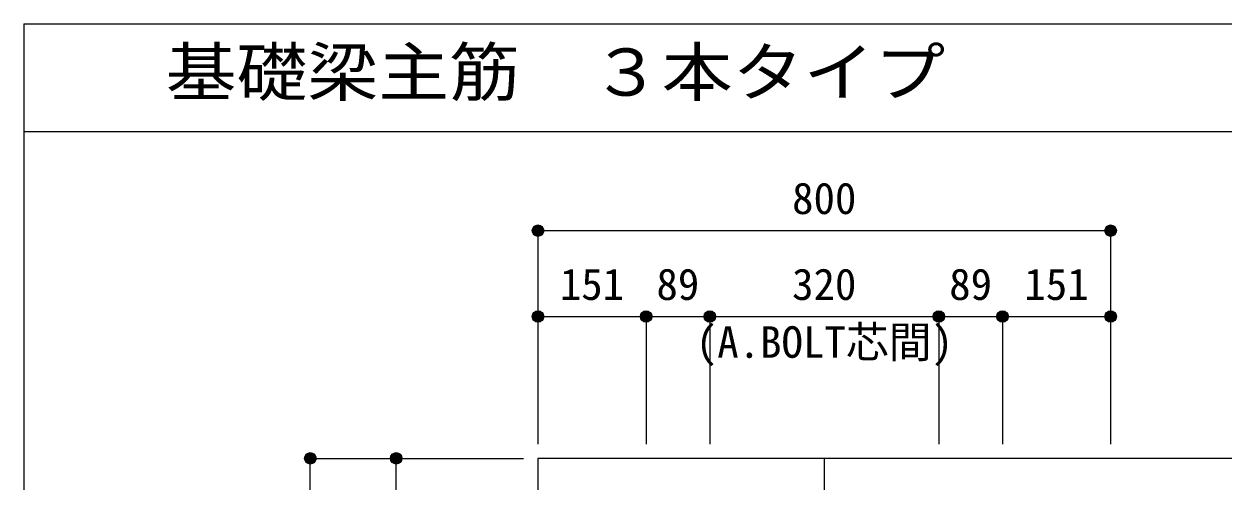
# Model space of a CAD drawing. Units: millimetres at full size, sheet at 1:20. Extents: x -3982 to 3969, y -2797 to 2801.
# Drawn here: x -3982 to -2307, y 2162 to 2801 of the extents above; entities that cross this region are included whole.
import ezdxf
from ezdxf.enums import TextEntityAlignment as Align

# ---------------------------------------------------------------- set-up
doc = ezdxf.new("R2010")
doc.units = ezdxf.units.MM
doc.header["$LTSCALE"] = 20
doc.header["$PDMODE"] = 32
doc.header["$PDSIZE"] = 10
doc.linetypes.add('CHAIN1', pattern=[8, 5, -1, 1, -1])
doc.linetypes.add('DASHED1', pattern=[1.8, 1.2, -0.6])
for name, color, linetype in [('6-1_躯体線', 2, 'Continuous'), ('6-7_文字', 7, 'Continuous'), ('6-9_プレート', 4, 'DASHED1'), ('6-D_寸法', 4, 'Continuous'), ('F-0_枠', 6, 'Continuous')]:
    doc.layers.add(name, color=color, linetype=linetype)
doc.styles.add('ＭＳ ゴシック', font='')
doc.styles.get('ＭＳ ゴシック').set_extended_font_data('MS Gothic')

msp = doc.modelspace()

# ---------------------------------------------------------------- linework, layer by layer
at = {"layer": '6-1_躯体線'}
for p, q in [((-2063.87, 2194.12), (-3263.87, 2194.12)), ((-3263.87, 2194.12), (-3263.87, 1394.12))]:
    msp.add_line(p, q, dxfattribs=at)
at = {"layer": '6-9_プレート', "color": 7}
for p in [(-3263.87, 2512.15), (-2463.87, 2512.15)]:
    msp.add_point(p, dxfattribs=at)
at = {"layer": '6-D_寸法'}
for p, q in [((-3263.87, 2512.15), (-3263.87, 2392.15)), ((-3263.87, 2512.15), (-3263.87, 2392.15)), ((-3263.87, 2512.15), (-2463.87, 2512.15)), ((-2463.87, 2512.15), (-2463.87, 2392.15)), ((-3263.87, 2392.15), (-3263.87, 2214.12)), ((-3263.87, 2392.15), (-3112.87, 2392.15)), ((-3112.87, 2392.15), (-3112.87, 2214.12)), ((-3112.87, 2392.15), (-3023.87, 2392.15)), ((-3023.87, 2392.15), (-3023.87, 2214.12)), ((-3023.87, 2392.15), (-2703.87, 2392.15)), ((-2703.87, 2392.15), (-2703.87, 2214.12)), ((-2703.87, 2392.15), (-2614.87, 2392.15)), ((-2614.87, 2392.15), (-2614.87, 2214.12)), ((-2614.87, 2392.15), (-2463.87, 2392.15)), ((-2463.87, 2392.15), (-2463.87, 2214.12)), ((-2463.87, 2392.15), (-2463.87, 2214.12)), ((-3581.89, 2194.12), (-3461.89, 2194.12)), ((-3581.89, 1394.12), (-3581.89, 2194.12)), ((-3461.89, 2194.12), (-3283.87, 2194.12)), ((-3461.89, 2194.12), (-3283.87, 2194.12)), ((-3461.89, 2194.12), (-3283.87, 2194.12)), ((-3461.89, 2194.12), (-3283.87, 2194.12)), ((-3461.89, 2194.12), (-3283.87, 2194.12)), ((-3461.89, 2194.12), (-3283.87, 2194.12)), ((-3461.89, 2194.12), (-3283.87, 2194.12)), ((-3461.89, 2194.12), (-3283.87, 2194.12))]:
    msp.add_line(p, q, dxfattribs=at)
at = {"layer": '6-D_寸法', "linetype": 'CHAIN1'}
msp.add_line((-2863.87, 2194.12), (-2863.87, 994.12), dxfattribs=at)
at = {"layer": '6-D_寸法'}
msp.add_lwpolyline([(-3461.89, 1912.12), (-3461.89, 2194.12), (-3283.87, 2194.12)], dxfattribs=at)
for centre, radius in [((-3263.87, 2512.15), 8), ((-3263.87, 2512.15), 7.2), ((-3263.87, 2512.15), 6.4), ((-3263.87, 2512.15), 5.6), ((-3263.87, 2512.15), 4.8), ((-3263.87, 2512.15), 4), ((-3263.87, 2512.15), 3.2), ((-3263.87, 2512.15), 2.4), ((-3263.87, 2512.15), 1.6), ((-3263.87, 2512.15), 0.8), ((-2463.87, 2512.15), 8), ((-2463.87, 2512.15), 7.2), ((-2463.87, 2512.15), 6.4), ((-2463.87, 2512.15), 5.6), ((-2463.87, 2512.15), 4.8), ((-2463.87, 2512.15), 4), ((-2463.87, 2512.15), 3.2), ((-2463.87, 2512.15), 2.4), ((-2463.87, 2512.15), 1.6), ((-2463.87, 2512.15), 0.8), ((-3263.87, 2392.15), 8), ((-3263.87, 2392.15), 7.2), ((-3263.87, 2392.15), 6.4), ((-3263.87, 2392.15), 5.6), ((-3263.87, 2392.15), 4.8), ((-3263.87, 2392.15), 4), ((-3263.87, 2392.15), 3.2), ((-3112.87, 2392.15), 8), ((-3112.87, 2392.15), 7.2), ((-3112.87, 2392.15), 6.4), ((-3112.87, 2392.15), 5.6), ((-3112.87, 2392.15), 4.8), ((-3112.87, 2392.15), 4), ((-3112.87, 2392.15), 3.2), ((-3023.87, 2392.15), 8), ((-3023.87, 2392.15), 7.2), ((-3023.87, 2392.15), 6.4), ((-3023.87, 2392.15), 5.6), ((-3023.87, 2392.15), 4.8), ((-3023.87, 2392.15), 4), ((-3023.87, 2392.15), 3.2), ((-2703.87, 2392.15), 8), ((-2703.87, 2392.15), 7.2), ((-2703.87, 2392.15), 6.4), ((-2703.87, 2392.15), 5.6), ((-2703.87, 2392.15), 4.8), ((-2703.87, 2392.15), 4), ((-2703.87, 2392.15), 3.2), ((-2614.87, 2392.15), 8), ((-2614.87, 2392.15), 7.2), ((-2614.87, 2392.15), 6.4), ((-2614.87, 2392.15), 5.6), ((-2614.87, 2392.15), 4.8), ((-2614.87, 2392.15), 4), ((-2614.87, 2392.15), 3.2), ((-2463.87, 2392.15), 8), ((-2463.87, 2392.15), 7.2), ((-2463.87, 2392.15), 6.4), ((-2463.87, 2392.15), 5.6), ((-2463.87, 2392.15), 4.8), ((-2463.87, 2392.15), 4), ((-2463.87, 2392.15), 3.2), ((-3263.87, 2392.15), 2.4), ((-3263.87, 2392.15), 1.6), ((-3263.87, 2392.15), 0.8), ((-3112.87, 2392.15), 2.4), ((-3112.87, 2392.15), 1.6), ((-3112.87, 2392.15), 0.8), ((-3023.87, 2392.15), 2.4), ((-3023.87, 2392.15), 1.6), ((-3023.87, 2392.15), 0.8), ((-2703.87, 2392.15), 2.4), ((-2703.87, 2392.15), 1.6), ((-2703.87, 2392.15), 0.8), ((-2614.87, 2392.15), 2.4), ((-2614.87, 2392.15), 1.6), ((-2614.87, 2392.15), 0.8), ((-2463.87, 2392.15), 2.4), ((-2463.87, 2392.15), 1.6), ((-2463.87, 2392.15), 0.8), ((-3581.89, 2194.12), 8), ((-3581.89, 2194.12), 7.2), ((-3581.89, 2194.12), 6.4), ((-3581.89, 2194.12), 5.6), ((-3581.89, 2194.12), 4.8), ((-3581.89, 2194.12), 4), ((-3581.89, 2194.12), 3.2), ((-3581.89, 2194.12), 2.4), ((-3581.89, 2194.12), 1.6), ((-3581.89, 2194.12), 0.8), ((-3461.89, 2194.12), 8), ((-3461.89, 2194.12), 7.2), ((-3461.89, 2194.12), 6.4), ((-3461.89, 2194.12), 5.6), ((-3461.89, 2194.12), 4.8), ((-3461.89, 2194.12), 4), ((-3461.89, 2194.12), 3.2), ((-3461.89, 2194.12), 2.4), ((-3461.89, 2194.12), 1.6), ((-3461.89, 2194.12), 0.8)]:
    msp.add_circle(centre, radius, dxfattribs=at)
at = {"layer": '6-D_寸法', "color": 7}
for p in [(-3263.87, 2512.15), (-2463.87, 2512.15), (-3263.87, 2392.15), (-3112.87, 2392.15), (-3023.87, 2392.15), (-2703.87, 2392.15), (-2614.87, 2392.15), (-2463.87, 2392.15), (-3581.89, 2194.12), (-3461.89, 2194.12)]:
    msp.add_point(p, dxfattribs=at)
at = {"layer": 'F-0_枠'}
for q in [(3969.4, 2800.77), (-3981.92, -2796.83)]:
    msp.add_line((-3981.92, 2800.77), q, dxfattribs=at)
at = {"layer": 'F-0_枠', "color": 2}
msp.add_line((-3981.92, 2650.77), (2482.4, 2650.77), dxfattribs=at)

# ---------------------------------------------------------------- texts
at = {"layer": '6-7_文字', "color": 2, "style": 'ＭＳ ゴシック', "width": 1.1}
msp.add_text('\u3000\u3000基礎梁主筋\u3000３本タイプ', height=65.98, dxfattribs=at).set_placement((-3981.92, 2680.77), align=Align.BOTTOM_LEFT)
at = {"layer": '6-7_文字', "color": 4, "style": 'ＭＳ ゴシック'}
msp.add_text('(A.BOLT芯間)', height=43.99, dxfattribs=at).set_placement((-3043.34, 2321.37), align=Align.BOTTOM_LEFT)
at = {"layer": '6-D_寸法', "style": 'ＭＳ ゴシック'}
for s, p in [('800', (-2908.87, 2522.15)), ('151', (-3233.37, 2402.15)), ('89', (-3098.37, 2402.15)), ('320', (-2908.87, 2402.15)), ('89', (-2689.37, 2402.15)), ('151', (-2584.37, 2402.15))]:
    msp.add_text(s, height=43.99, dxfattribs=at).set_placement(p, align=Align.BOTTOM_LEFT)

doc.saveas('drawing.dxf')
